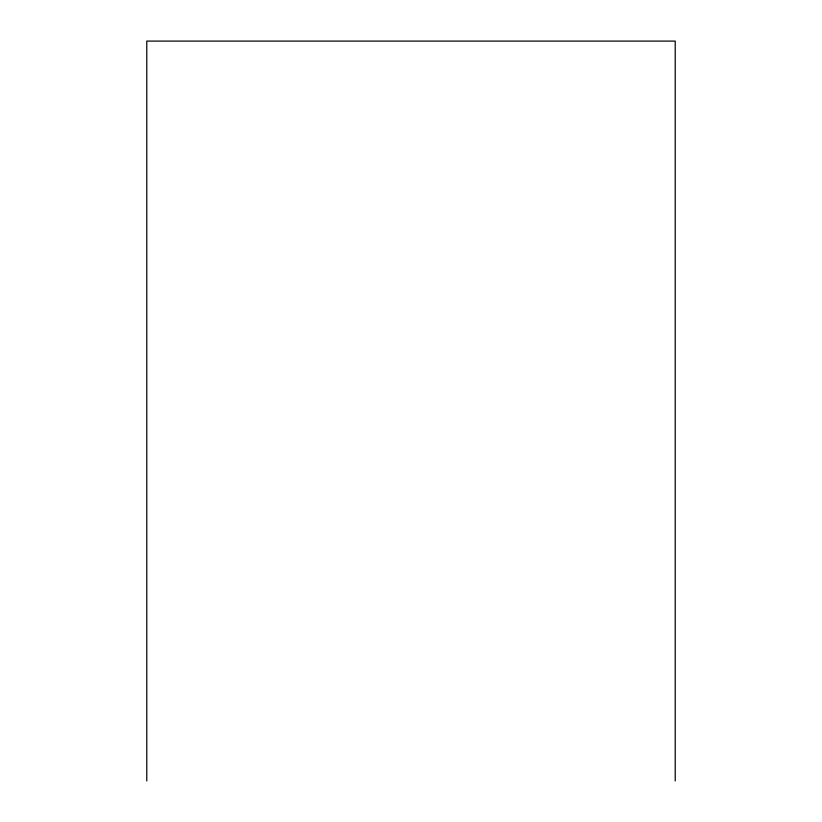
<?xml version="1.0" encoding="UTF-8"?>
<svg xmlns="http://www.w3.org/2000/svg" width="822" height="822" viewBox="0 0 822 822"><rect width="100%" height="100%" fill="white"/><g stroke="black" fill="none" stroke-linecap="round" stroke-linejoin="round"><path stroke-width="1.23" d="M675.222 780.9L675.222 41.1L146.778 41.1L146.778 780.9"/></g></svg>
